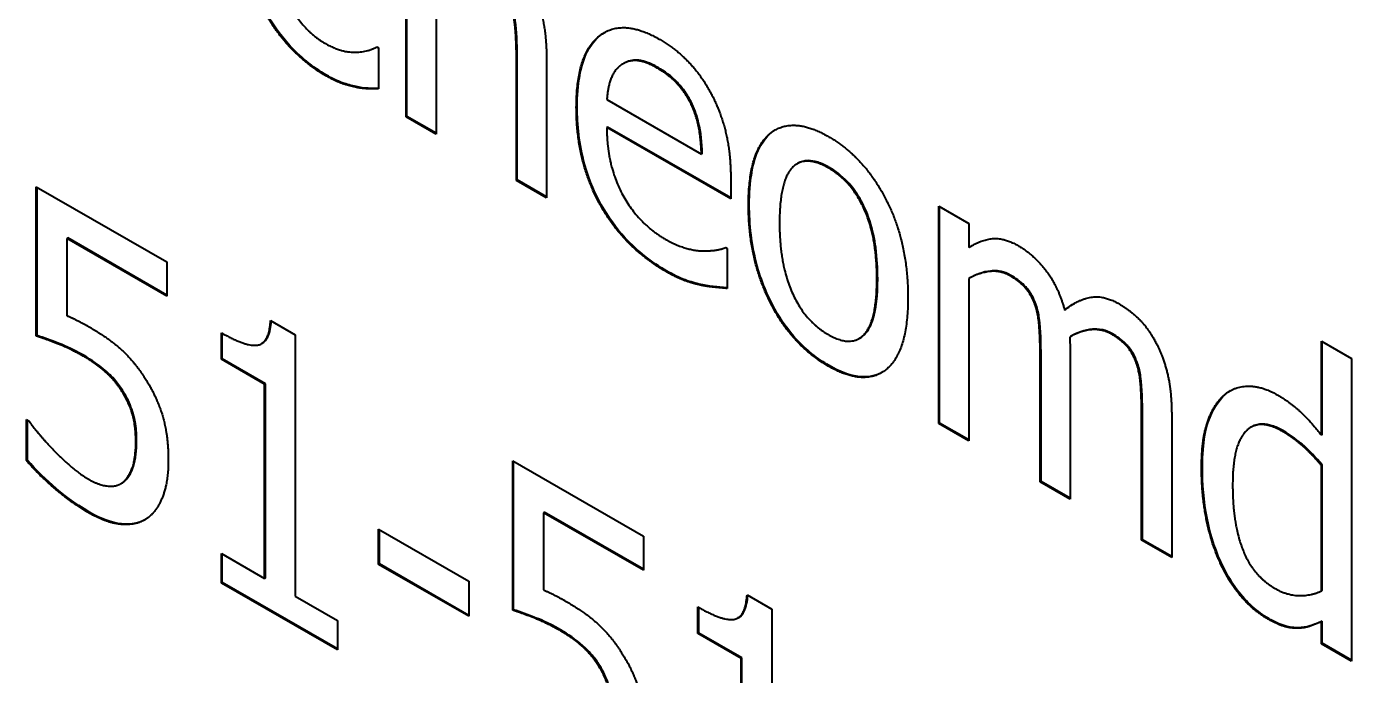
# Model space of a CAD drawing. Header units: millimetres. Extents: x 0 to 4205, y 0 to 2970.
# Drawn here: x 3792.42 to 3798.02, y 2342.41 to 2345.15 of the extents above; entities that cross this region are included whole.
import ezdxf

# ---------------------------------------------------------------- set-up
doc = ezdxf.new("R2010")
doc.units = ezdxf.units.MM
doc.header["$LTSCALE"] = 5
doc.layers.add('가시적인 것(ISO)', color=3, linetype='Continuous', lineweight=40)
doc.layers.add('가시적인 좁은 것(ISO)', color=3, linetype='Continuous', lineweight=35)

msp = doc.modelspace()

# ---------------------------------------------------------------- linework, layer by layer
at = {"layer": '가시적인 것(ISO)'}
for p, q in [((3794.0224, 2344.7711), (3794.0224, 2346.0521)), ((3794.026, 2344.7731), (3794.026, 2346.05)), ((3794.1497, 2345.3855), (3794.1497, 2344.6978)), ((3793.8987, 2345.0679), (3793.9064, 2345.0635)), ((3793.9064, 2345.0635), (3793.9064, 2344.8896)), ((3794.4892, 2344.5023), (3794.4892, 2345.027)), ((3794.4927, 2344.5043), (3794.4927, 2345.0291)), ((3794.6164, 2345.0263), (3794.6164, 2344.429)), ((3794.9449, 2344.9986), (3794.9413, 2344.9966)), ((3793.8111, 2344.8998), (3793.8076, 2344.8978)), ((3794.8717, 2344.8445), (3795.2722, 2344.6139)), ((3794.026, 2344.7731), (3794.0224, 2344.7711)), ((3794.1497, 2344.6978), (3794.0224, 2344.7711)), ((3794.1497, 2344.7019), (3794.026, 2344.7731)), ((3794.8752, 2344.7283), (3794.8717, 2344.7263)), ((3795.396, 2344.4243), (3794.8717, 2344.7263)), ((3795.396, 2344.4284), (3794.8752, 2344.7283)), ((3795.2757, 2344.6159), (3795.2722, 2344.6139)), ((3795.6804, 2344.5749), (3795.6769, 2344.5729)), ((3792.4581, 2343.8435), (3792.4581, 2344.4756)), ((3792.4581, 2344.4756), (3793.0108, 2344.1573)), ((3792.4616, 2343.8456), (3792.4616, 2344.4735)), ((3794.4927, 2344.5043), (3794.4892, 2344.5023)), ((3794.6164, 2344.429), (3794.4892, 2344.5023)), ((3794.6164, 2344.4331), (3794.4927, 2344.5043)), ((3795.396, 2344.5088), (3795.396, 2344.4243)), ((3796.2761, 2343.4733), (3796.2761, 2344.3935)), ((3796.2761, 2344.3935), (3796.4033, 2344.3202)), ((3796.2797, 2343.4753), (3796.2797, 2344.3915)), ((3796.4033, 2344.3202), (3796.4033, 2344.2189)), ((3792.5914, 2344.2588), (3792.5879, 2344.2567)), ((3793.0108, 2344.0132), (3792.5879, 2344.2567)), ((3792.5879, 2344.2567), (3792.5879, 2343.9298)), ((3793.0108, 2344.0173), (3792.5914, 2344.2588)), ((3795.3736, 2344.2186), (3795.3814, 2344.2141)), ((3795.3814, 2344.2141), (3795.3814, 2344.0452)), ((3796.4069, 2344.2209), (3796.4033, 2344.2189)), ((3793.0108, 2344.1573), (3793.0108, 2344.0132)), ((3796.4069, 2344.0897), (3796.4033, 2344.0877)), ((3796.4033, 2344.0877), (3796.4033, 2343.4)), ((3796.8117, 2343.956), (3796.8082, 2343.9539)), ((3793.4491, 2343.9089), (3793.554, 2343.8485)), ((3792.4616, 2343.8456), (3792.4581, 2343.8435)), ((3793.2411, 2343.7454), (3793.2411, 2343.8577)), ((3793.2447, 2343.7474), (3793.2447, 2343.8557)), ((3793.554, 2343.8485), (3793.554, 2342.7434)), ((3796.8341, 2343.8418), (3796.8306, 2343.8397)), ((3793.4141, 2343.8131), (3793.4106, 2343.8111)), ((3795.9421, 2343.8351), (3795.9385, 2343.833)), ((3797.8946, 2343.4247), (3797.8946, 2343.8222)), ((3797.8946, 2343.8222), (3798.0218, 2343.749)), ((3797.8982, 2343.4267), (3797.8982, 2343.8202)), ((3793.2447, 2343.7474), (3793.2411, 2343.7454)), ((3793.4242, 2343.64), (3793.2411, 2343.7454)), ((3793.4277, 2343.642), (3793.2447, 2343.7474)), ((3796.705, 2343.2263), (3796.705, 2343.7589)), ((3796.7086, 2343.2283), (3796.7086, 2343.761)), ((3796.8323, 2343.7592), (3796.8323, 2343.153)), ((3798.0218, 2343.749), (3798.0218, 2342.468)), ((3793.4277, 2343.642), (3793.4242, 2343.64)), ((3793.4242, 2342.8181), (3793.4242, 2343.64)), ((3793.4277, 2342.8202), (3793.4277, 2343.642)), ((3792.8261, 2343.6089), (3792.8225, 2343.6068)), ((3797.1339, 2342.9793), (3797.1339, 2343.5119)), ((3797.1375, 2342.9813), (3797.1375, 2343.514)), ((3797.2612, 2343.5122), (3797.2612, 2342.906)), ((3792.4168, 2343.3167), (3792.4168, 2343.4907)), ((3792.4168, 2343.4907), (3792.4263, 2343.4852)), ((3792.4204, 2343.3188), (3792.4204, 2343.4886)), ((3796.2797, 2343.4753), (3796.2761, 2343.4733)), ((3796.4033, 2343.4), (3796.2761, 2343.4733)), ((3796.4033, 2343.4041), (3796.2797, 2343.4753)), ((3797.5999, 2343.4595), (3797.5964, 2343.4575)), ((3797.8982, 2343.4267), (3797.8946, 2343.4247)), ((3792.4204, 2343.3188), (3792.4168, 2343.3167)), ((3794.4737, 2342.6828), (3794.4737, 2343.3149)), ((3794.4737, 2343.3149), (3795.0264, 2342.9966)), ((3794.4772, 2342.6849), (3794.4772, 2343.3128)), ((3797.8982, 2343.2985), (3797.8946, 2343.2965)), ((3797.8946, 2342.7648), (3797.8946, 2343.2965)), ((3797.8982, 2342.7669), (3797.8982, 2343.2985)), ((3792.8312, 2343.2293), (3792.8277, 2343.2272)), ((3796.7086, 2343.2283), (3796.705, 2343.2263)), ((3796.8323, 2343.153), (3796.705, 2343.2263)), ((3796.8323, 2343.1571), (3796.7086, 2343.2283)), ((3792.8192, 2343.2208), (3792.8157, 2343.2188)), ((3794.607, 2343.0981), (3794.6035, 2343.096)), ((3795.0264, 2342.8525), (3794.6035, 2343.096)), ((3794.6035, 2343.096), (3794.6035, 2342.7691)), ((3795.0264, 2342.8566), (3794.607, 2343.0981)), ((3793.9064, 2342.8773), (3793.9064, 2343.0264)), ((3793.9064, 2343.0264), (3794.288, 2342.8066)), ((3793.9099, 2342.8794), (3793.9099, 2343.0244)), ((3795.0264, 2342.9966), (3795.0264, 2342.8525)), ((3797.1375, 2342.9813), (3797.1339, 2342.9793)), ((3797.2612, 2342.906), (3797.1339, 2342.9793)), ((3797.2612, 2342.9101), (3797.1375, 2342.9813)), ((3793.2411, 2342.7983), (3793.2411, 2342.9236)), ((3793.2411, 2342.9236), (3793.4242, 2342.8181)), ((3793.2447, 2342.8004), (3793.2447, 2342.9215)), ((3793.9099, 2342.8794), (3793.9064, 2342.8773)), ((3794.288, 2342.6576), (3793.9064, 2342.8773)), ((3794.288, 2342.6616), (3793.9099, 2342.8794)), ((3797.4693, 2342.8876), (3797.4657, 2342.8856)), ((3793.2447, 2342.8004), (3793.2411, 2342.7983)), ((3793.7328, 2342.5152), (3793.2411, 2342.7983)), ((3793.7328, 2342.5193), (3793.2447, 2342.8004)), ((3793.4277, 2342.8202), (3793.4242, 2342.8181)), ((3794.288, 2342.8066), (3794.288, 2342.6576)), ((3793.554, 2342.7434), (3793.7328, 2342.6404)), ((3795.4647, 2342.7481), (3795.5696, 2342.6878)), ((3797.8982, 2342.7669), (3797.8946, 2342.7648)), ((3794.4772, 2342.6849), (3794.4737, 2342.6828)), ((3795.2567, 2342.5847), (3795.2567, 2342.697)), ((3795.2603, 2342.5867), (3795.2603, 2342.695)), ((3795.5696, 2342.6878), (3795.5696, 2341.5827)), ((3793.7328, 2342.6404), (3793.7328, 2342.5152)), ((3795.4297, 2342.6524), (3795.4262, 2342.6504)), ((3797.8982, 2342.6367), (3797.8946, 2342.6346)), ((3797.8946, 2342.5412), (3797.8946, 2342.6346)), ((3797.8982, 2342.5433), (3797.8982, 2342.6367)), ((3795.2603, 2342.5867), (3795.2567, 2342.5847)), ((3795.4398, 2342.4793), (3795.2567, 2342.5847)), ((3795.4433, 2342.4813), (3795.2603, 2342.5867)), ((3797.8982, 2342.5433), (3797.8946, 2342.5412)), ((3798.0218, 2342.468), (3797.8946, 2342.5412)), ((3798.0218, 2342.472), (3797.8982, 2342.5433)), ((3794.8417, 2342.4482), (3794.8381, 2342.4461)), ((3795.4433, 2342.4813), (3795.4398, 2342.4793)), ((3795.4398, 2341.6574), (3795.4398, 2342.4793)), ((3795.4433, 2341.6595), (3795.4433, 2342.4813))]:
    msp.add_line(p, q, dxfattribs=at)
for points, degree in [([(3793.462, 2345.5519), (3793.462, 2345.3899), (3793.5781, 2345.1413), (3793.6812, 2345.0819)], 2), ([(3794.3792, 2345.5117), (3794.4909, 2345.4474), (3794.6164, 2345.1962), (3794.6164, 2345.0263)], 2), ([(3794.4892, 2345.027), (3794.4892, 2345.0906), (3794.4789, 2345.2059), (3794.4651, 2345.2466)], 2), ([(3793.6829, 2344.9457), (3793.6056, 2344.9903), (3793.4749, 2345.1241), (3793.4285, 2345.2105)], 2), ([(3794.7427, 2344.8114), (3794.7427, 2345.036), (3794.9361, 2345.191), (3795.0926, 2345.1009)], 2), ([(3793.6812, 2345.0819), (3793.7431, 2345.0462), (3793.8557, 2345.044), (3793.8987, 2345.0679)], 2), ([(3795.0926, 2345.1009), (3795.163, 2345.0603), (3795.2713, 2344.9483), (3795.3117, 2344.8723)], 2), ([(3794.9344, 2344.9922), (3794.9052, 2344.9723), (3794.876, 2344.9007), (3794.8717, 2344.8445)], 2), ([(3795.0848, 2344.9782), (3795.0341, 2345.0074), (3794.9628, 2345.0117), (3794.9344, 2344.9922)], 2), ([(3795.2292, 2344.8235), (3795.2069, 2344.8711), (3795.1364, 2344.9485), (3795.0848, 2344.9782)], 2), ([(3793.8076, 2344.8978), (3793.7749, 2344.9047), (3793.7233, 2344.9225), (3793.6829, 2344.9457)], 2), ([(3793.9064, 2344.8896), (3793.8875, 2344.8895), (3793.8308, 2344.8914), (3793.8076, 2344.8978)], 2), ([(3795.3117, 2344.8723), (3795.353, 2344.7959), (3795.396, 2344.6191), (3795.396, 2344.5088)], 2), ([(3795.1226, 2344.1166), (3794.9421, 2344.2206), (3794.7427, 2344.5829), (3794.7427, 2344.8114)], 2), ([(3795.2722, 2344.6139), (3795.2705, 2344.6775), (3795.249, 2344.7813), (3795.2292, 2344.8235)], 2), ([(3794.8717, 2344.7263), (3794.8717, 2344.5663), (3795.004, 2344.3201), (3795.1218, 2344.2523)], 2), ([(3795.4708, 2344.3972), (3795.4708, 2344.6277), (3795.6564, 2344.7762), (3795.8086, 2344.6886)], 2), ([(3795.8086, 2344.6886), (3795.9615, 2344.6005), (3796.1455, 2344.2402), (3796.1455, 2344.0086)], 2), ([(3795.8086, 2344.5554), (3795.7097, 2344.6124), (3795.6023, 2344.5003), (3795.6023, 2344.3214)], 2), ([(3796.014, 2344.0843), (3796.014, 2344.2632), (3795.9074, 2344.4985), (3795.8086, 2344.5554)], 2), ([(3795.8086, 2343.7167), (3795.6513, 2343.8073), (3795.4708, 2344.1726), (3795.4708, 2344.3972)], 2), ([(3795.6023, 2344.3214), (3795.6023, 2344.1475), (3795.7097, 2343.9068), (3795.8086, 2343.8499)], 2), ([(3795.1218, 2344.2523), (3795.163, 2344.2285), (3795.2438, 2344.2049), (3795.2765, 2344.2039)], 2), ([(3796.4033, 2344.2189), (3796.4532, 2344.2508), (3796.5512, 2344.2609), (3796.6105, 2344.2268)], 2), ([(3795.2765, 2344.2039), (3795.3109, 2344.204), (3795.3582, 2344.2116), (3795.3736, 2344.2186)], 2), ([(3796.4069, 2344.2209), (3796.4103, 2344.2231), (3796.4137, 2344.2252), (3796.4172, 2344.2273)], 3), ([(3796.6105, 2344.2268), (3796.6775, 2344.1882), (3796.7807, 2344.0543), (3796.8082, 2343.9539)], 2), ([(3795.2662, 2344.0598), (3795.2292, 2344.0682), (3795.1691, 2344.0899), (3795.1226, 2344.1166)], 2), ([(3795.8086, 2343.8499), (3795.9065, 2343.7934), (3796.014, 2343.9075), (3796.014, 2344.0843)], 2), ([(3796.5778, 2344.0985), (3796.5366, 2344.1223), (3796.4463, 2344.1116), (3796.4033, 2344.0877)], 2), ([(3796.6844, 2343.9726), (3796.6707, 2344.0133), (3796.6208, 2344.0738), (3796.5778, 2344.0985)], 2), ([(3795.3814, 2344.0452), (3795.359, 2344.0471), (3795.2928, 2344.0534), (3795.2662, 2344.0598)], 2), ([(3796.8082, 2343.9539), (3796.8658, 2343.9993), (3796.9749, 2344.0169), (3797.0394, 2343.9798)], 2), ([(3796.1455, 2344.0086), (3796.1455, 2343.7761), (3795.9615, 2343.6286), (3795.8086, 2343.7167)], 2), ([(3796.705, 2343.7589), (3796.705, 2343.8225), (3796.6973, 2343.9353), (3796.6844, 2343.9726)], 2), ([(3796.8117, 2343.956), (3796.8238, 2343.9655), (3796.8365, 2343.9744), (3796.8499, 2343.9822)], 3), ([(3797.0394, 2343.9798), (3797.0884, 2343.9516), (3797.1675, 2343.8693), (3797.1976, 2343.8102)], 2), ([(3792.5879, 2343.9298), (3792.612, 2343.9199), (3792.6601, 2343.8952), (3792.679, 2343.8843)], 2), ([(3793.2411, 2343.8577), (3793.3451, 2343.7978), (3793.4431, 2343.8129), (3793.4491, 2343.9089)], 2), ([(3792.6567, 2343.759), (3792.6025, 2343.7902), (3792.4916, 2343.8332), (3792.4581, 2343.8435)], 2), ([(3792.679, 2343.8843), (3792.7564, 2343.8397), (3792.8638, 2343.7471), (3792.9128, 2343.6731)], 2), ([(3797.0067, 2343.8515), (3796.9672, 2343.8743), (3796.8778, 2343.8671), (3796.8297, 2343.8392)], 2), ([(3797.1133, 2343.7256), (3797.0996, 2343.7663), (3797.0497, 2343.8268), (3797.0067, 2343.8515)], 2), ([(3796.8297, 2343.8392), (3796.8305, 2343.8248), (3796.8323, 2343.7851), (3796.8323, 2343.7592)], 2), ([(3797.1976, 2343.8102), (3797.2276, 2343.7512), (3797.2612, 2343.6066), (3797.2612, 2343.5122)], 2), ([(3792.8225, 2343.6068), (3792.7933, 2343.6545), (3792.7091, 2343.7288), (3792.6567, 2343.759)], 2), ([(3792.9128, 2343.6731), (3792.9635, 2343.5982), (3793.0168, 2343.4284), (3793.0168, 2343.3171)], 2), ([(3797.1339, 2343.5119), (3797.1339, 2343.5755), (3797.1262, 2343.6883), (3797.1133, 2343.7256)], 2), ([(3797.4846, 2343.5952), (3797.5259, 2343.6311), (3797.6428, 2343.6323), (3797.7073, 2343.5952)], 2), ([(3792.8793, 2343.3973), (3792.8793, 2343.4629), (3792.85, 2343.5632), (3792.8225, 2343.6068)], 2), ([(3797.3875, 2343.2864), (3797.3875, 2343.4077), (3797.4391, 2343.5549), (3797.4846, 2343.5952)], 2), ([(3797.4882, 2343.5972), (3797.495, 2343.6032), (3797.5022, 2343.6084), (3797.5098, 2343.6129)], 3), ([(3797.7073, 2343.5952), (3797.764, 2343.5625), (3797.8482, 2343.4832), (3797.8946, 2343.4247)], 2), ([(3792.4263, 2343.4852), (3792.4418, 2343.4624), (3792.5002, 2343.393), (3792.5355, 2343.3568)], 2), ([(3797.7279, 2343.4412), (3797.6299, 2343.4976), (3797.519, 2343.3826), (3797.519, 2343.2137)], 2), ([(3792.8277, 2343.2272), (3792.8526, 2343.2496), (3792.8793, 2343.3317), (3792.8793, 2343.3973)], 2), ([(3797.8946, 2343.2965), (3797.8474, 2343.3516), (3797.7717, 2343.416), (3797.7279, 2343.4412)], 2), ([(3792.5355, 2343.3568), (3792.575, 2343.3171), (3792.6412, 2343.2601), (3792.6824, 2343.2363)], 2), ([(3792.6807, 2343.0952), (3792.6085, 2343.1368), (3792.4684, 2343.2562), (3792.4168, 2343.3167)], 2), ([(3793.0168, 2343.3171), (3793.0168, 2343.2286), (3792.9704, 2343.1043), (3792.9283, 2343.0729)], 2), ([(3797.4657, 2342.8856), (3797.4279, 2342.968), (3797.3875, 2343.1702), (3797.3875, 2343.2864)], 2), ([(3792.6824, 2343.2363), (3792.7228, 2343.2131), (3792.8002, 2343.2043), (3792.8277, 2343.2272)], 2), ([(3792.8192, 2343.2208), (3792.8234, 2343.2233), (3792.8274, 2343.2261), (3792.8312, 2343.2293)], 3), ([(3797.519, 2343.2137), (3797.519, 2343.0507), (3797.6041, 2342.8298), (3797.6987, 2342.7753)], 2), ([(3792.9283, 2343.0729), (3792.8853, 2343.042), (3792.7589, 2343.0502), (3792.6807, 2343.0952)], 2), ([(3797.6686, 2342.6456), (3797.6067, 2342.6812), (3797.5018, 2342.8042), (3797.4657, 2342.8856)], 2), ([(3794.6035, 2342.7691), (3794.6276, 2342.7592), (3794.6757, 2342.7345), (3794.6946, 2342.7236)], 2), ([(3794.6946, 2342.7236), (3794.772, 2342.679), (3794.8794, 2342.5863), (3794.9284, 2342.5124)], 2), ([(3795.2567, 2342.697), (3795.3607, 2342.6371), (3795.4587, 2342.6522), (3795.4647, 2342.7481)], 2), ([(3797.6987, 2342.7753), (3797.7485, 2342.7466), (3797.8499, 2342.7439), (3797.8946, 2342.7648)], 2), ([(3794.6723, 2342.5983), (3794.6181, 2342.6295), (3794.5072, 2342.6725), (3794.4737, 2342.6828)], 2), ([(3797.7923, 2342.6071), (3797.7657, 2342.6065), (3797.7073, 2342.6233), (3797.6686, 2342.6456)], 2), ([(3797.8946, 2342.6346), (3797.8645, 2342.6222), (3797.8216, 2342.6072), (3797.7923, 2342.6071)], 2), ([(3794.8381, 2342.4461), (3794.8089, 2342.4938), (3794.7247, 2342.5681), (3794.6723, 2342.5983)], 2), ([(3794.9284, 2342.5124), (3794.9791, 2342.4375), (3795.0324, 2342.2677), (3795.0324, 2342.1564)], 2), ([(3794.8949, 2342.2366), (3794.8949, 2342.3022), (3794.8656, 2342.4025), (3794.8381, 2342.4461)], 2)]:
    msp.add_open_spline(points, degree=degree, dxfattribs=at)
for points, knots in [([(3794.4927, 2345.0291), (3794.4927, 2345.0821), (3794.49, 2345.1362), (3794.4816, 2345.199), (3794.4768, 2345.2246), (3794.4686, 2345.2486)], [-0.04331503, -0.04331503, -0.04331503, -0.04331503, -0.0157872, -0.0157872, 0, 0, 0, 0]), ([(3793.6865, 2344.9478), (3793.6577, 2344.9643), (3793.6291, 2344.9838), (3793.5746, 2345.0283), (3793.5481, 2345.0534), (3793.4885, 2345.1203), (3793.458, 2345.1642), (3793.432, 2345.2125)], [-0.08044573, -0.08044573, -0.08044573, -0.08044573, -0.05591261, -0.05591261, -0.03295889, -0.03295889, 0, 0, 0, 0]), ([(3794.7463, 2344.8135), (3794.7463, 2344.8599), (3794.7494, 2344.9049), (3794.7636, 2344.9832), (3794.774, 2345.0173), (3794.811, 2345.0906), (3794.8385, 2345.115), (3794.8628, 2345.1293)], [-0.14210217, -0.14210217, -0.14210217, -0.14210217, -0.1209944, -0.1209944, -0.10207716, -0.10207716, -0.07378621, -0.07378621, -0.07378621, -0.07378621]), ([(3795.0884, 2344.9802), (3795.0722, 2344.9895), (3795.0558, 2344.9975), (3795.0205, 2345.0101), (3795.0074, 2345.0114), (3794.979, 2345.0125), (3794.9609, 2345.0078), (3794.9449, 2344.9986)], [-0.03522729, -0.03522729, -0.03522729, -0.03522729, -0.02935181, -0.02935181, -0.02212217, -0.02212217, -0.00284568, -0.00284568, -0.00284568, -0.00284568]), ([(3795.2328, 2344.8255), (3795.2249, 2344.8423), (3795.2157, 2344.8584), (3795.1925, 2344.8925), (3795.1799, 2344.907), (3795.1449, 2344.9437), (3795.116, 2344.9643), (3795.0884, 2344.9802)], [-0.03904079, -0.03904079, -0.03904079, -0.03904079, -0.03201187, -0.03201187, -0.02341156, -0.02341156, 0, 0, 0, 0]), ([(3793.8111, 2344.8998), (3793.7919, 2344.9039), (3793.7724, 2344.9088), (3793.732, 2344.9227), (3793.7073, 2344.9357), (3793.6865, 2344.9478)], [-0.03468952, -0.03468952, -0.03468952, -0.03468952, -0.01771379, -0.01771379, 0, 0, 0, 0]), ([(3793.9064, 2344.8916), (3793.8919, 2344.8916), (3793.8773, 2344.892), (3793.8464, 2344.893), (3793.8286, 2344.895), (3793.8111, 2344.8998)], [-0.02905391, -0.02905391, -0.02905391, -0.02905391, -0.01530542, -0.01530542, 0, 0, 0, 0]), ([(3795.1262, 2344.1187), (3795.0946, 2344.1369), (3795.0628, 2344.158), (3795.0035, 2344.2051), (3794.976, 2344.2303), (3794.9113, 2344.3006), (3794.8774, 2344.3475), (3794.8258, 2344.4399), (3794.7986, 2344.4967), (3794.7545, 2344.6552), (3794.7463, 2344.7378), (3794.7463, 2344.8135)], [-0.25738, -0.25738, -0.25738, -0.25738, -0.2101741, -0.2101741, -0.167381, -0.167381, -0.1045278, -0.1045278, -0.0555574, -0.0555574, 0, 0, 0, 0]), ([(3795.2757, 2344.6159), (3795.2745, 2344.6627), (3795.2696, 2344.7055), (3795.2539, 2344.7717), (3795.2452, 2344.799), (3795.2328, 2344.8255)], [-0.04407769, -0.04407769, -0.04407769, -0.04407769, -0.01765231, -0.01765231, 0, 0, 0, 0]), ([(3795.4743, 2344.3992), (3795.4743, 2344.4465), (3795.4772, 2344.4927), (3795.4909, 2344.5721), (3795.5007, 2344.6066), (3795.5373, 2344.6819), (3795.5643, 2344.7043), (3795.5857, 2344.7169)], [-0.13063328, -0.13063328, -0.13063328, -0.13063328, -0.1123019, -0.1123019, -0.09621194, -0.09621194, -0.07150376, -0.07150376, -0.07150376, -0.07150376]), ([(3795.8121, 2344.5575), (3795.7961, 2344.5667), (3795.7801, 2344.5742), (3795.7499, 2344.5839), (3795.736, 2344.5863), (3795.7069, 2344.586), (3795.6928, 2344.5821), (3795.6804, 2344.5749)], [-0.13544963, -0.13544963, -0.13544963, -0.13544963, -0.11875979, -0.11875979, -0.10326441, -0.10326441, -0.08473146, -0.08473146, -0.08473146, -0.08473146]), ([(3796.0175, 2344.0864), (3796.0175, 2344.1284), (3796.0153, 2344.1732), (3796.0043, 2344.2544), (3795.9965, 2344.2929), (3795.9707, 2344.3729), (3795.9553, 2344.4031), (3795.9271, 2344.4516), (3795.9091, 2344.4759), (3795.8643, 2344.5228), (3795.8383, 2344.5423), (3795.8121, 2344.5575)], [-0.085957, -0.085957, -0.085957, -0.085957, -0.06934265, -0.06934265, -0.05592497, -0.05592497, -0.04101288, -0.04101288, -0.02228505, -0.02228505, 0, 0, 0, 0]), ([(3795.8121, 2343.7187), (3795.7877, 2343.7328), (3795.7633, 2343.7492), (3795.7171, 2343.7862), (3795.6954, 2343.8063), (3795.6396, 2343.867), (3795.609, 2343.9101), (3795.5581, 2344.0016), (3795.5298, 2344.0621), (3795.4831, 2344.2294), (3795.4743, 2344.318), (3795.4743, 2344.3992)], [-0.2314011, -0.2314011, -0.2314011, -0.2314011, -0.1968434, -0.1968434, -0.1646481, -0.1646481, -0.1102897, -0.1102897, -0.0596216, -0.0596216, 0, 0, 0, 0]), ([(3795.2697, 2344.0619), (3795.2477, 2344.0668), (3795.2253, 2344.0729), (3795.1787, 2344.0897), (3795.1504, 2344.1047), (3795.1262, 2344.1187)], [-0.03994906, -0.03994906, -0.03994906, -0.03994906, -0.02053288, -0.02053288, 0, 0, 0, 0]), ([(3795.9421, 2343.8351), (3795.9455, 2343.837), (3795.9488, 2343.8393), (3795.9736, 2343.8584), (3795.9867, 2343.8836), (3796.0117, 2343.9558), (3796.0175, 2344.0193), (3796.0175, 2344.0864)], [-0.07855563, -0.07855563, -0.07855563, -0.07855563, -0.07477469, -0.07477469, -0.04926273, -0.04926273, 0, 0, 0, 0]), ([(3796.5814, 2344.1006), (3796.567, 2344.1088), (3796.5529, 2344.1141), (3796.5187, 2344.1214), (3796.5024, 2344.1199), (3796.4629, 2344.1152), (3796.4336, 2344.1046), (3796.4069, 2344.0897)], [-0.04393803, -0.04393803, -0.04393803, -0.04393803, -0.03903194, -0.03903194, -0.03172074, -0.03172074, 0, 0, 0, 0]), ([(3796.6879, 2343.9746), (3796.6826, 2343.9903), (3796.6757, 2344.0058), (3796.6557, 2344.0392), (3796.6444, 2344.0515), (3796.621, 2344.0752), (3796.6013, 2344.0891), (3796.5814, 2344.1006)], [-0.02903812, -0.02903812, -0.02903812, -0.02903812, -0.02366513, -0.02366513, -0.01690219, -0.01690219, 0, 0, 0, 0]), ([(3795.3814, 2344.0475), (3795.3594, 2344.0494), (3795.336, 2344.0517), (3795.3103, 2344.0541), (3795.2897, 2344.0571), (3795.2697, 2344.0619)], [-0.02367493, -0.02367493, -0.02367493, -0.02367493, -0.01762699, -0.01762699, 0, 0, 0, 0]), ([(3796.7086, 2343.761), (3796.7086, 2343.8064), (3796.7076, 2343.8713), (3796.6983, 2343.9365), (3796.6943, 2343.9562), (3796.6879, 2343.9746)], [-0.04476283, -0.04476283, -0.04476283, -0.04476283, -0.01208837, -0.01208837, 0, 0, 0, 0]), ([(3793.4141, 2343.8131), (3793.4241, 2343.8189), (3793.4317, 2343.8282), (3793.4463, 2343.8583), (3793.4506, 2343.8824), (3793.4524, 2343.907)], [-0.0317599, -0.0317599, -0.0317599, -0.0317599, -0.01978743, -0.01978743, -0.00099637, -0.00099637, -0.00099637, -0.00099637]), ([(3792.6602, 2343.761), (3792.6067, 2343.7918), (3792.5655, 2343.8079), (3792.5232, 2343.8243), (3792.489, 2343.8371), (3792.4616, 2343.8456)], [-0.03682437, -0.03682437, -0.03682437, -0.03682437, -0.0238375, -0.0238375, 0, 0, 0, 0]), ([(3797.0103, 2343.8536), (3796.9964, 2343.8616), (3796.9827, 2343.8667), (3796.9508, 2343.874), (3796.9353, 2343.8735), (3796.8922, 2343.8701), (3796.8606, 2343.8572), (3796.8332, 2343.8412)], [-0.04837341, -0.04837341, -0.04837341, -0.04837341, -0.0419405, -0.0419405, -0.03291733, -0.03291733, 0, 0, 0, 0]), ([(3797.1169, 2343.7276), (3797.1115, 2343.7433), (3797.1046, 2343.7588), (3797.0846, 2343.7922), (3797.0733, 2343.8045), (3797.0499, 2343.8282), (3797.0302, 2343.8421), (3797.0103, 2343.8536)], [-0.02903812, -0.02903812, -0.02903812, -0.02903812, -0.02366513, -0.02366513, -0.01690219, -0.01690219, 0, 0, 0, 0]), ([(3792.8261, 2343.6089), (3792.8162, 2343.6249), (3792.8054, 2343.6399), (3792.7767, 2343.674), (3792.7616, 2343.6876), (3792.7241, 2343.7207), (3792.6918, 2343.7428), (3792.6602, 2343.761)], [-0.0370555, -0.0370555, -0.0370555, -0.0370555, -0.03287275, -0.03287275, -0.02685488, -0.02685488, 0, 0, 0, 0]), ([(3796.0352, 2343.6896), (3796.008, 2343.6744), (3795.9769, 2343.6682), (3795.9004, 2343.6759), (3795.8566, 2343.6931), (3795.8121, 2343.7187)], [-0.07012066, -0.07012066, -0.07012066, -0.07012066, -0.03775459, -0.03775459, 0, 0, 0, 0]), ([(3797.1375, 2343.514), (3797.1375, 2343.5594), (3797.1365, 2343.6243), (3797.1272, 2343.6895), (3797.1232, 2343.7092), (3797.1169, 2343.7276)], [-0.04476283, -0.04476283, -0.04476283, -0.04476283, -0.01208837, -0.01208837, 0, 0, 0, 0]), ([(3792.8828, 2343.3993), (3792.8828, 2343.4223), (3792.8815, 2343.447), (3792.8749, 2343.4898), (3792.8705, 2343.5101), (3792.8532, 2343.5597), (3792.8412, 2343.5848), (3792.8261, 2343.6089)], [-0.05405512, -0.05405512, -0.05405512, -0.05405512, -0.03261297, -0.03261297, -0.01706878, -0.01706878, 0, 0, 0, 0]), ([(3797.391, 2343.2885), (3797.391, 2343.4017), (3797.4079, 2343.4579), (3797.4332, 2343.53), (3797.4564, 2343.5691), (3797.4882, 2343.5972)], [-0.06716925, -0.06716925, -0.06716925, -0.06716925, -0.0434806, -0.0434806, 0, 0, 0, 0]), ([(3797.7314, 2343.4433), (3797.7161, 2343.452), (3797.7009, 2343.4592), (3797.672, 2343.4686), (3797.6585, 2343.4711), (3797.6285, 2343.4713), (3797.6133, 2343.4673), (3797.5999, 2343.4595)], [-0.16245449, -0.16245449, -0.16245449, -0.16245449, -0.13868189, -0.13868189, -0.11639143, -0.11639143, -0.08663663, -0.08663663, -0.08663663, -0.08663663]), ([(3792.8312, 2343.2293), (3792.8528, 2343.2487), (3792.8638, 2343.2753), (3792.8794, 2343.3233), (3792.8828, 2343.3612), (3792.8828, 2343.3993)], [-0.04388084, -0.04388084, -0.04388084, -0.04388084, -0.02795964, -0.02795964, 0, 0, 0, 0]), ([(3797.8982, 2343.2985), (3797.8717, 2343.3293), (3797.842, 2343.3611), (3797.7978, 2343.3988), (3797.7708, 2343.4206), (3797.7314, 2343.4433)], [-0.09667555, -0.09667555, -0.09667555, -0.09667555, -0.03343207, -0.03343207, 0, 0, 0, 0]), ([(3792.6843, 2343.0973), (3792.6178, 2343.1355), (3792.5676, 2343.1767), (3792.5005, 2343.234), (3792.4584, 2343.2742), (3792.4204, 2343.3188)], [-0.05861252, -0.05861252, -0.05861252, -0.05861252, -0.03626951, -0.03626951, 0, 0, 0, 0]), ([(3797.4693, 2342.8876), (3797.4385, 2342.9547), (3797.4214, 2343.0204), (3797.3963, 2343.146), (3797.391, 2343.2201), (3797.391, 2343.2885)], [-0.0842159, -0.0842159, -0.0842159, -0.0842159, -0.05018735, -0.05018735, 0, 0, 0, 0]), ([(3792.9183, 2343.0664), (3792.9068, 2343.06), (3792.8944, 2343.0553), (3792.8568, 2343.0465), (3792.8342, 2343.0472), (3792.7765, 2343.0527), (3792.7308, 2343.0705), (3792.6843, 2343.0973)], [-0.0604816, -0.0604816, -0.0604816, -0.0604816, -0.05307498, -0.05307498, -0.03947407, -0.03947407, 0, 0, 0, 0]), ([(3797.6721, 2342.6476), (3797.6483, 2342.6613), (3797.6248, 2342.6784), (3797.5795, 2342.7194), (3797.558, 2342.743), (3797.5108, 2342.8055), (3797.488, 2342.8455), (3797.4693, 2342.8876)], [-0.06796176, -0.06796176, -0.06796176, -0.06796176, -0.0477141, -0.0477141, -0.02799481, -0.02799481, 0, 0, 0, 0]), ([(3795.4297, 2342.6524), (3795.4397, 2342.6582), (3795.4473, 2342.6675), (3795.4619, 2342.6976), (3795.4662, 2342.7217), (3795.468, 2342.7463)], [-0.0317599, -0.0317599, -0.0317599, -0.0317599, -0.01978743, -0.01978743, -0.00099637, -0.00099637, -0.00099637, -0.00099637]), ([(3794.6758, 2342.6003), (3794.6223, 2342.6311), (3794.5811, 2342.6472), (3794.5388, 2342.6636), (3794.5046, 2342.6764), (3794.4772, 2342.6849)], [-0.03682437, -0.03682437, -0.03682437, -0.03682437, -0.0238375, -0.0238375, 0, 0, 0, 0]), ([(3797.7959, 2342.6091), (3797.7708, 2342.6086), (3797.7501, 2342.614), (3797.7182, 2342.6232), (3797.6946, 2342.6347), (3797.6721, 2342.6476)], [-0.02791302, -0.02791302, -0.02791302, -0.02791302, -0.01906525, -0.01906525, 0, 0, 0, 0]), ([(3797.8982, 2342.6367), (3797.8812, 2342.6296), (3797.8641, 2342.6228), (3797.8311, 2342.6113), (3797.8137, 2342.6092), (3797.7959, 2342.6091)], [-0.03584254, -0.03584254, -0.03584254, -0.03584254, -0.01686341, -0.01686341, 0, 0, 0, 0]), ([(3794.8417, 2342.4482), (3794.8318, 2342.4642), (3794.821, 2342.4792), (3794.7923, 2342.5133), (3794.7772, 2342.5269), (3794.7397, 2342.56), (3794.7074, 2342.5821), (3794.6758, 2342.6003)], [-0.0370555, -0.0370555, -0.0370555, -0.0370555, -0.03287275, -0.03287275, -0.02685488, -0.02685488, 0, 0, 0, 0]), ([(3794.8984, 2342.2386), (3794.8984, 2342.2616), (3794.8971, 2342.2863), (3794.8905, 2342.3291), (3794.8861, 2342.3494), (3794.8688, 2342.399), (3794.8568, 2342.4241), (3794.8417, 2342.4482)], [-0.05405512, -0.05405512, -0.05405512, -0.05405512, -0.03261297, -0.03261297, -0.01706878, -0.01706878, 0, 0, 0, 0])]:
    msp.add_open_spline(points, degree=3, knots=knots, dxfattribs=at)
at = {"layer": '가시적인 좁은 것(ISO)'}
for p, q in [((3794.4927, 2345.0291), (3794.4892, 2345.027)), ((3795.0884, 2344.9802), (3795.0848, 2344.9782)), ((3793.6865, 2344.9478), (3793.6829, 2344.9457)), ((3794.7463, 2344.8135), (3794.7427, 2344.8114)), ((3795.2328, 2344.8255), (3795.2292, 2344.8235)), ((3795.8121, 2344.5575), (3795.8086, 2344.5554)), ((3795.4743, 2344.3992), (3795.4708, 2344.3972)), ((3795.1262, 2344.1187), (3795.1226, 2344.1166)), ((3796.0175, 2344.0864), (3796.014, 2344.0843)), ((3796.5814, 2344.1006), (3796.5778, 2344.0985)), ((3795.2697, 2344.0619), (3795.2662, 2344.0598)), ((3796.6879, 2343.9746), (3796.6844, 2343.9726)), ((3797.0103, 2343.8536), (3797.0067, 2343.8515)), ((3792.6602, 2343.761), (3792.6567, 2343.759)), ((3796.7086, 2343.761), (3796.705, 2343.7589)), ((3795.8121, 2343.7187), (3795.8086, 2343.7167)), ((3797.1169, 2343.7276), (3797.1133, 2343.7256)), ((3797.4882, 2343.5972), (3797.4846, 2343.5952)), ((3797.1375, 2343.514), (3797.1339, 2343.5119)), ((3792.8828, 2343.3993), (3792.8793, 2343.3973)), ((3797.7314, 2343.4433), (3797.7279, 2343.4412)), ((3797.391, 2343.2885), (3797.3875, 2343.2864)), ((3792.6843, 2343.0973), (3792.6807, 2343.0952)), ((3797.6721, 2342.6476), (3797.6686, 2342.6456)), ((3797.7959, 2342.6091), (3797.7923, 2342.6071)), ((3794.6758, 2342.6003), (3794.6723, 2342.5983))]:
    msp.add_line(p, q, dxfattribs=at)

doc.saveas('drawing.dxf')
